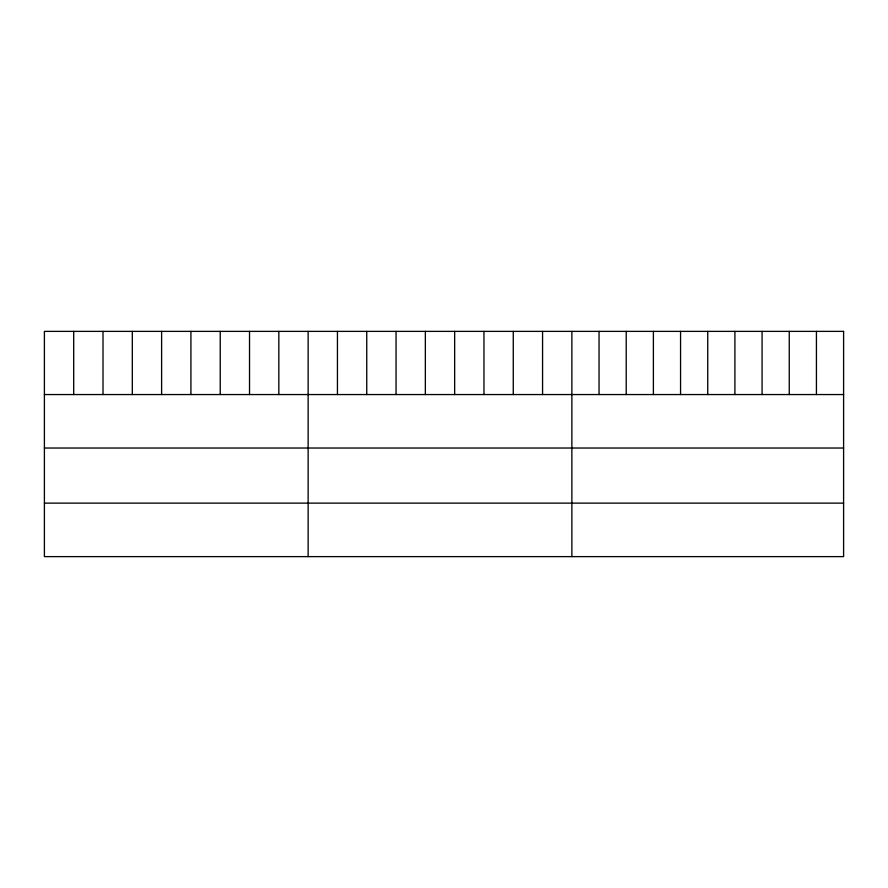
<?xml version="1.0" encoding="UTF-8"?>
<svg xmlns="http://www.w3.org/2000/svg" width="888" height="888" viewBox="0 0 888 888"><rect width="100%" height="100%" fill="white"/><g stroke="black" fill="none" stroke-linecap="round" stroke-linejoin="round"><path stroke-width="1.33" d="M44.4 394.55L843.6 394.55M44.4 448.029L843.6 448.029M44.4 503.13L843.6 503.13M816.427 331.379L816.427 394.55M789.254 331.379L789.254 394.55M762.082 331.379L762.082 394.55M734.909 331.379L734.909 394.55M707.736 331.379L707.736 394.55M680.563 331.379L680.563 394.55M653.39 331.379L653.39 394.55M626.218 331.379L626.218 394.55M599.045 331.379L599.045 394.55M571.872 331.379L571.872 556.621M542.568 331.379L542.568 394.55M513.264 331.379L513.264 394.55M483.96 331.379L483.96 394.55M454.656 331.379L454.656 394.55M425.352 331.379L425.352 394.55M396.048 331.379L396.048 394.55M366.744 331.379L366.744 394.55M337.44 331.379L337.44 394.55M308.136 331.379L308.136 556.621M278.832 331.379L278.832 394.55M249.528 331.379L249.528 394.55M220.224 331.379L220.224 394.55M190.92 331.379L190.92 394.55M161.616 331.379L161.616 394.55M132.312 331.379L132.312 394.55M103.008 331.379L103.008 394.55M73.704 331.379L73.704 394.55M843.6 331.379L44.4 331.379L44.4 556.621L843.6 556.621L843.6 331.379"/></g></svg>
